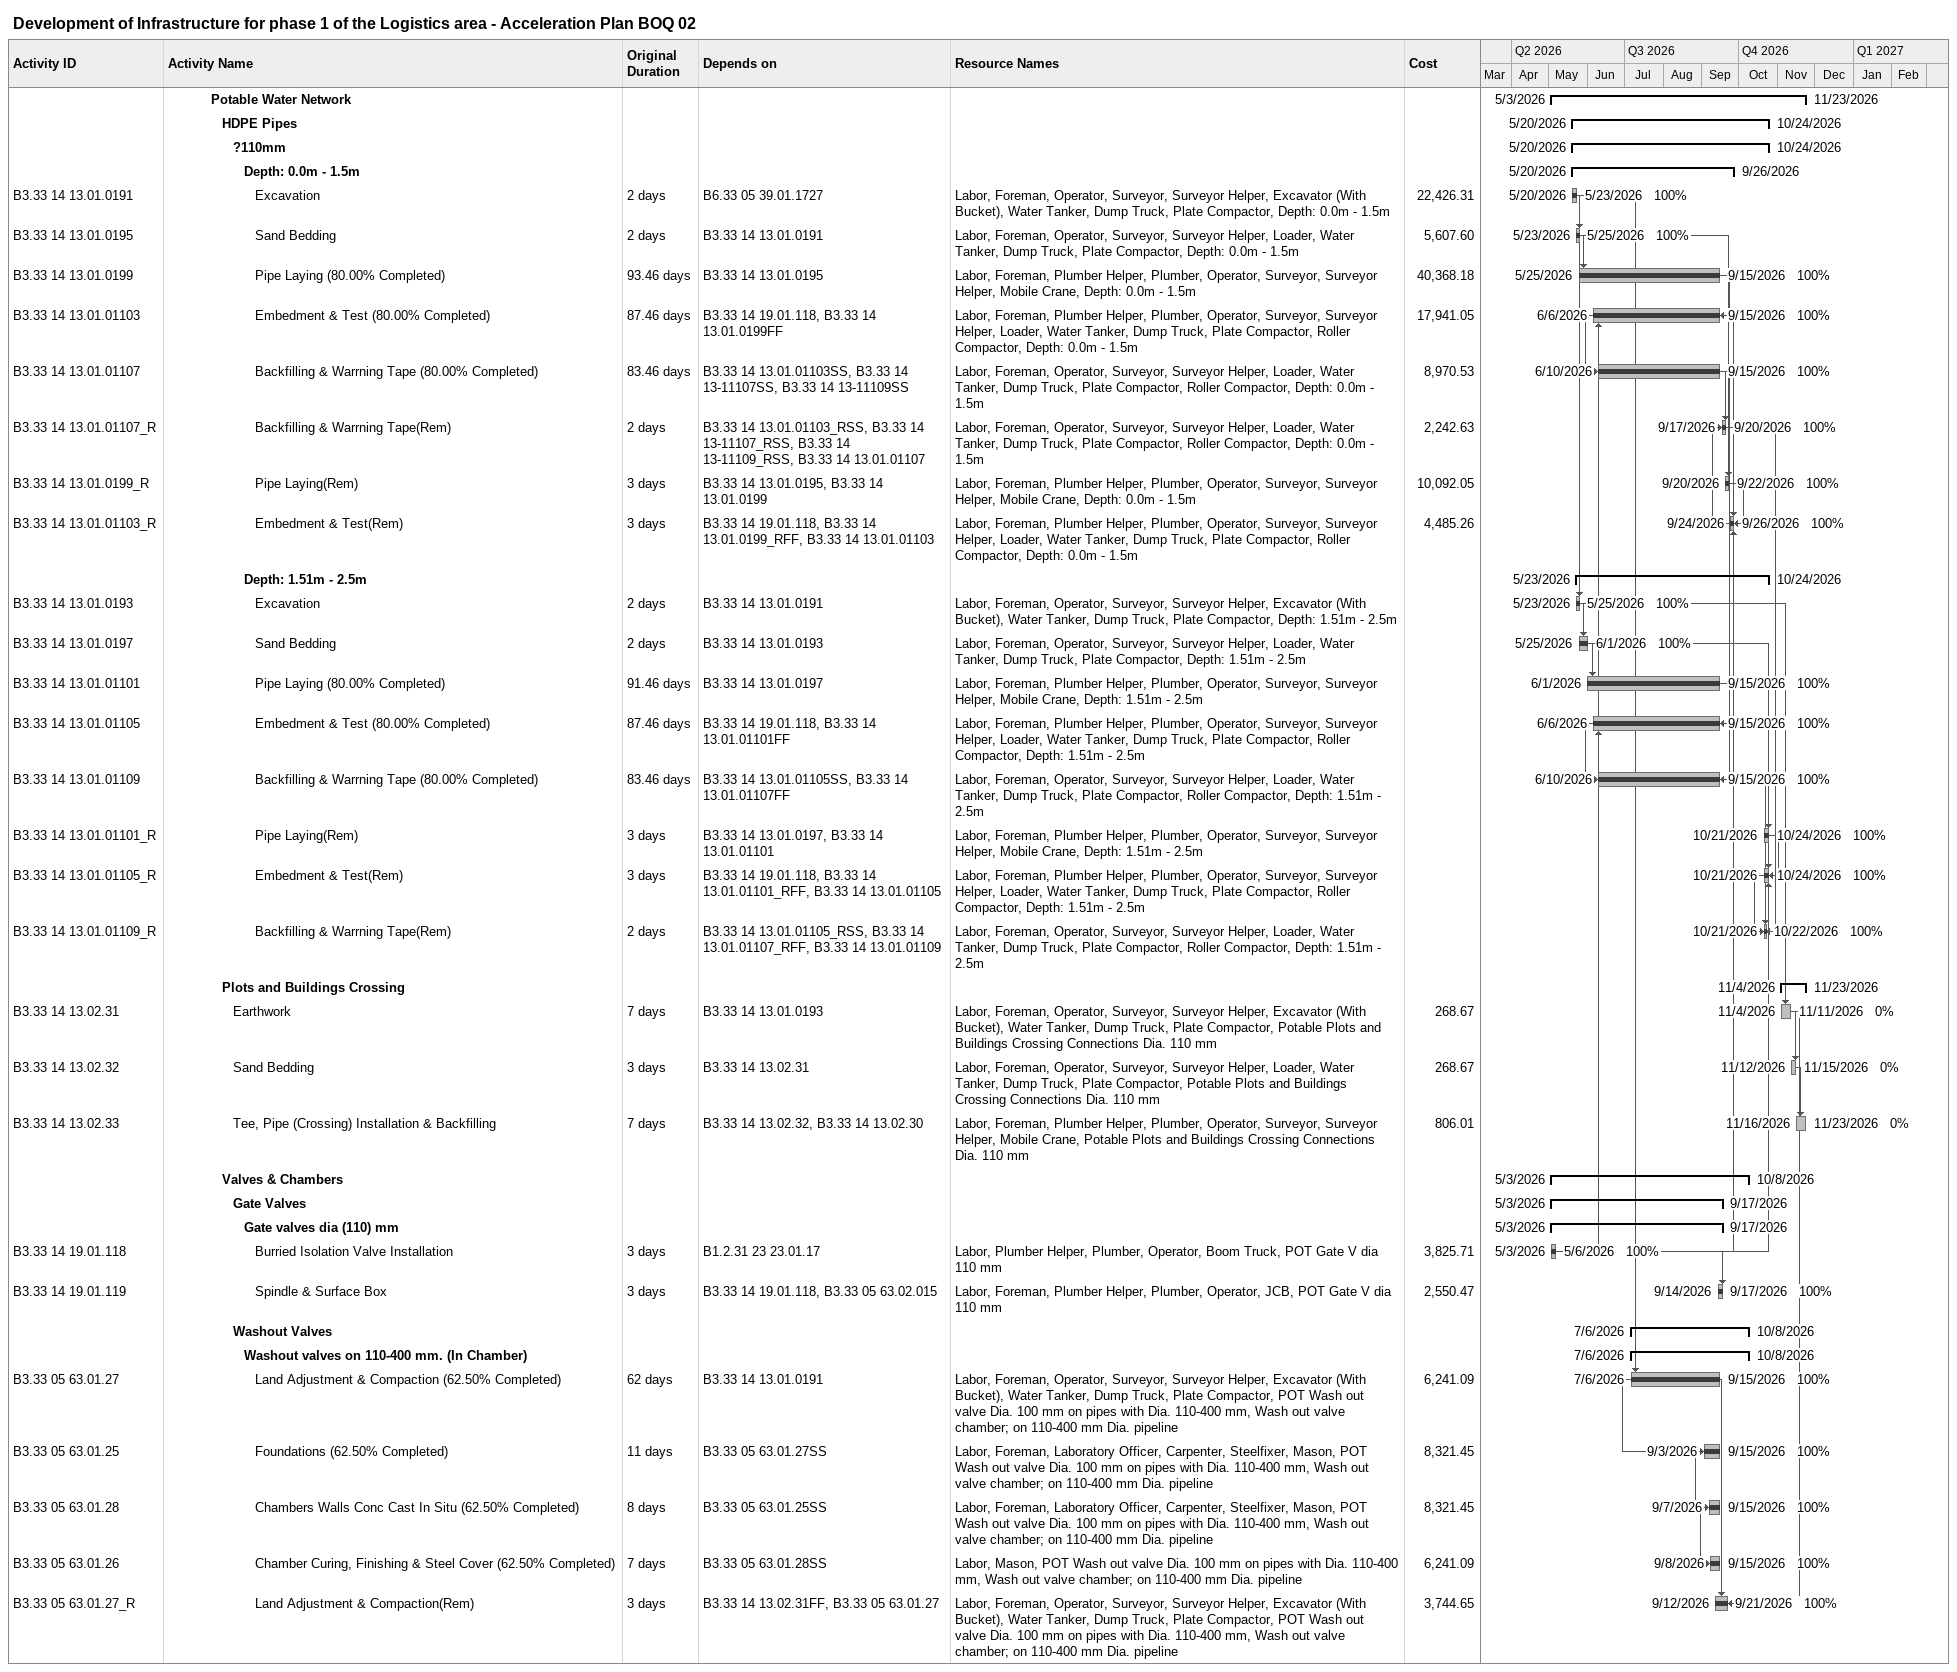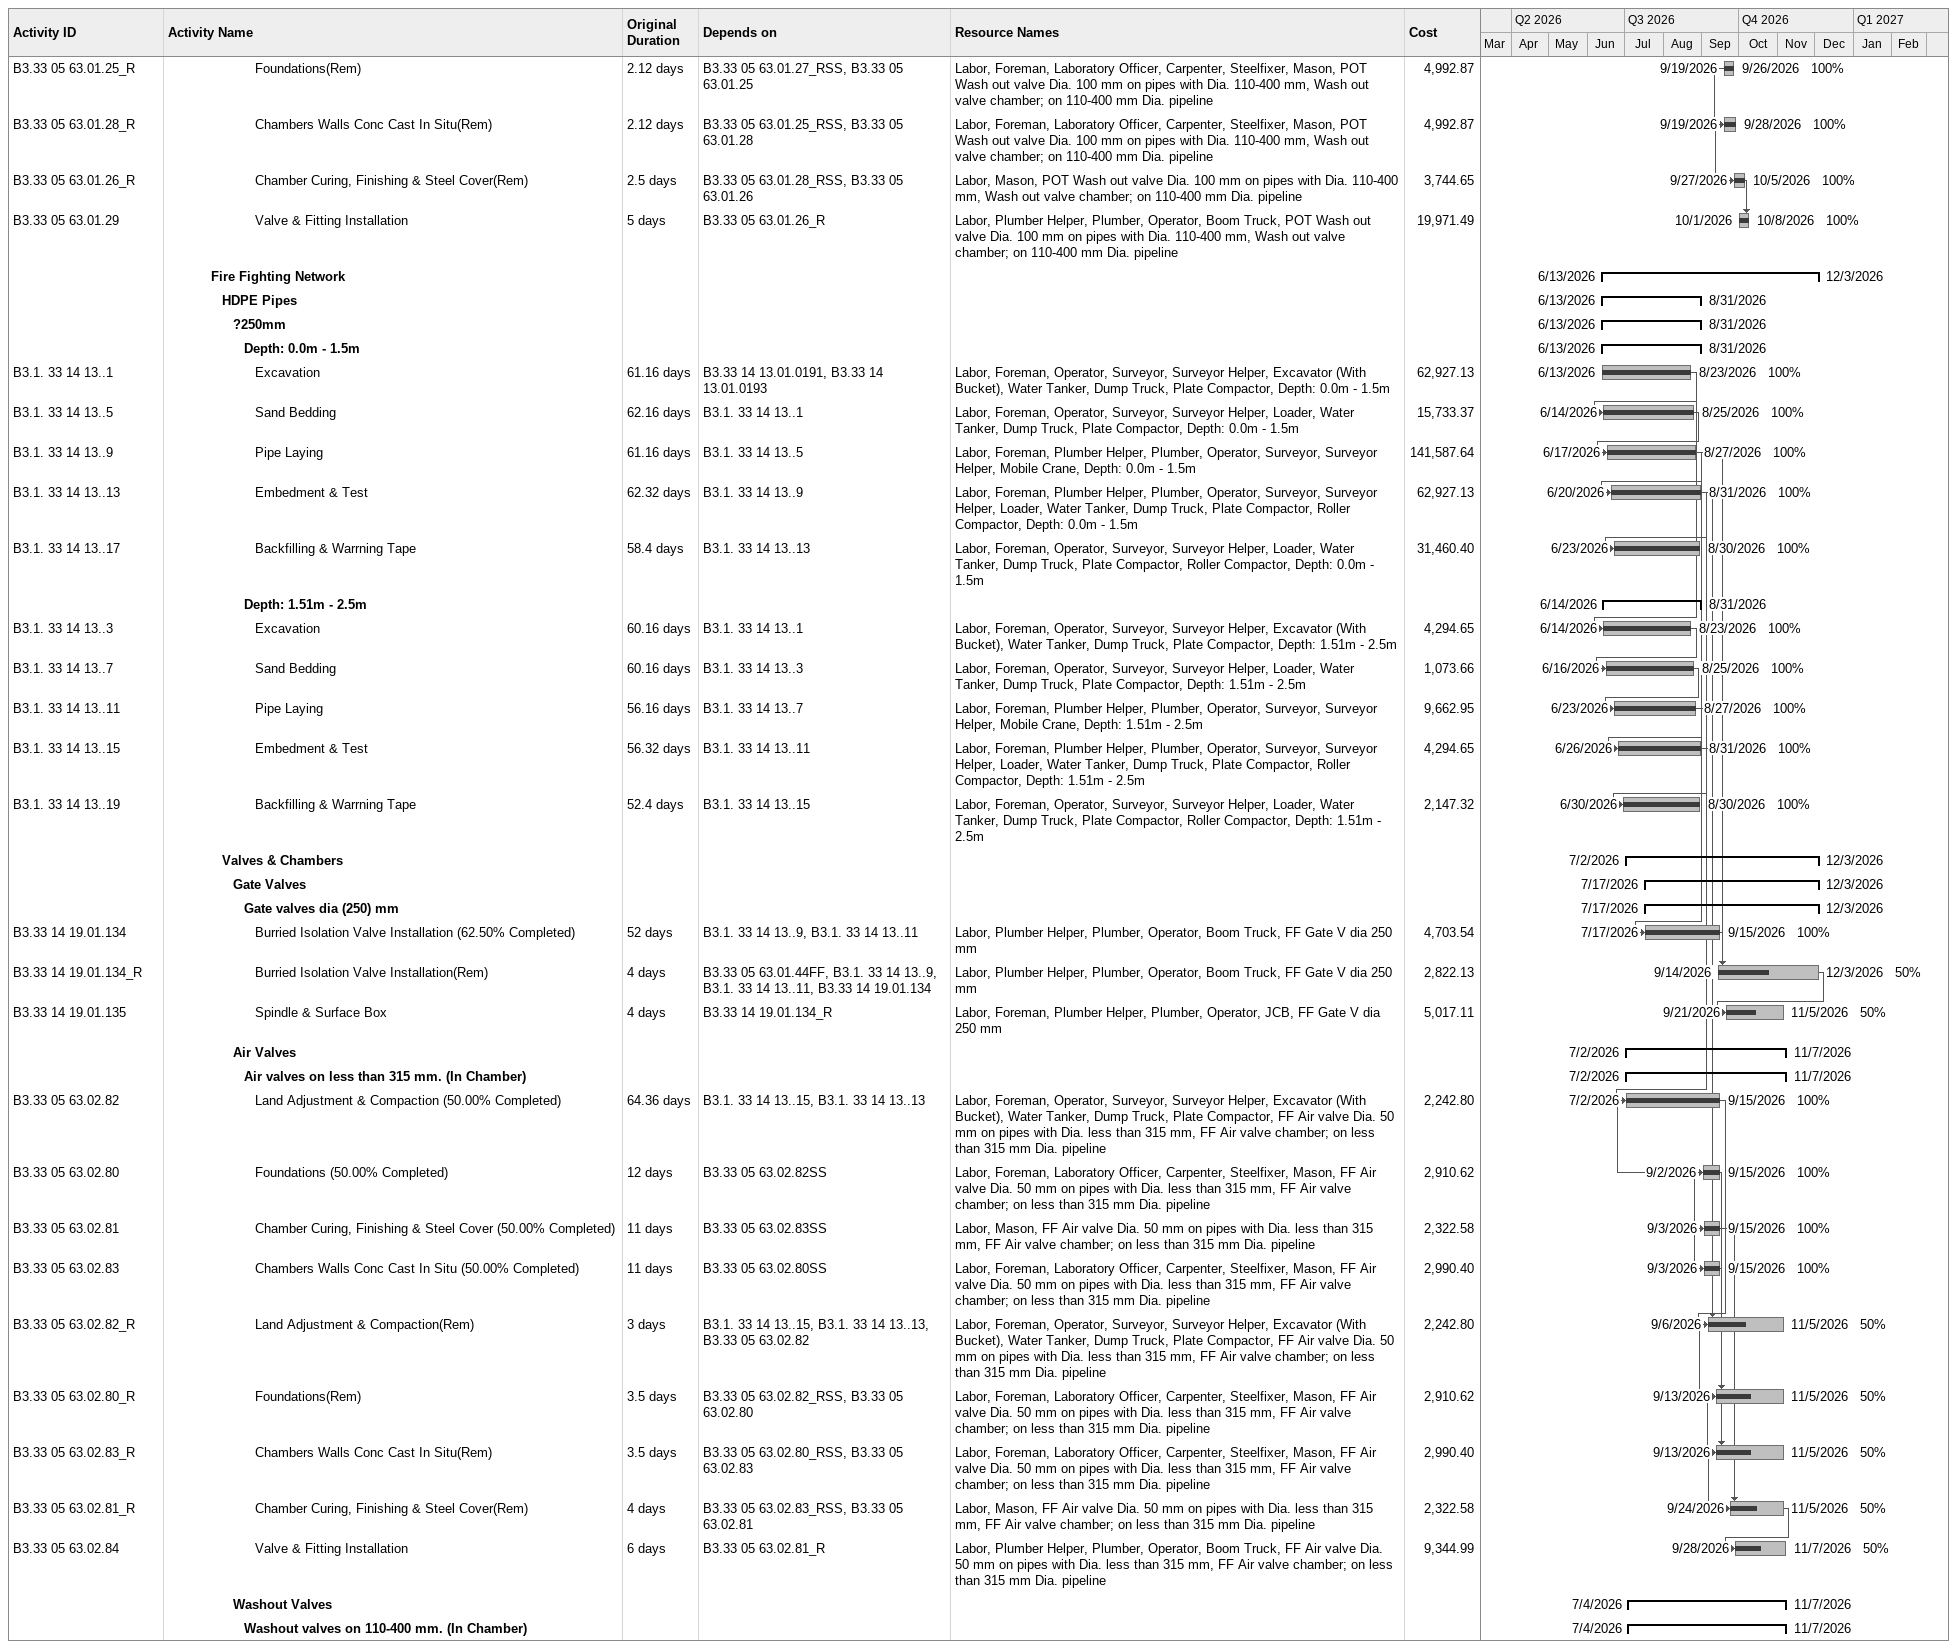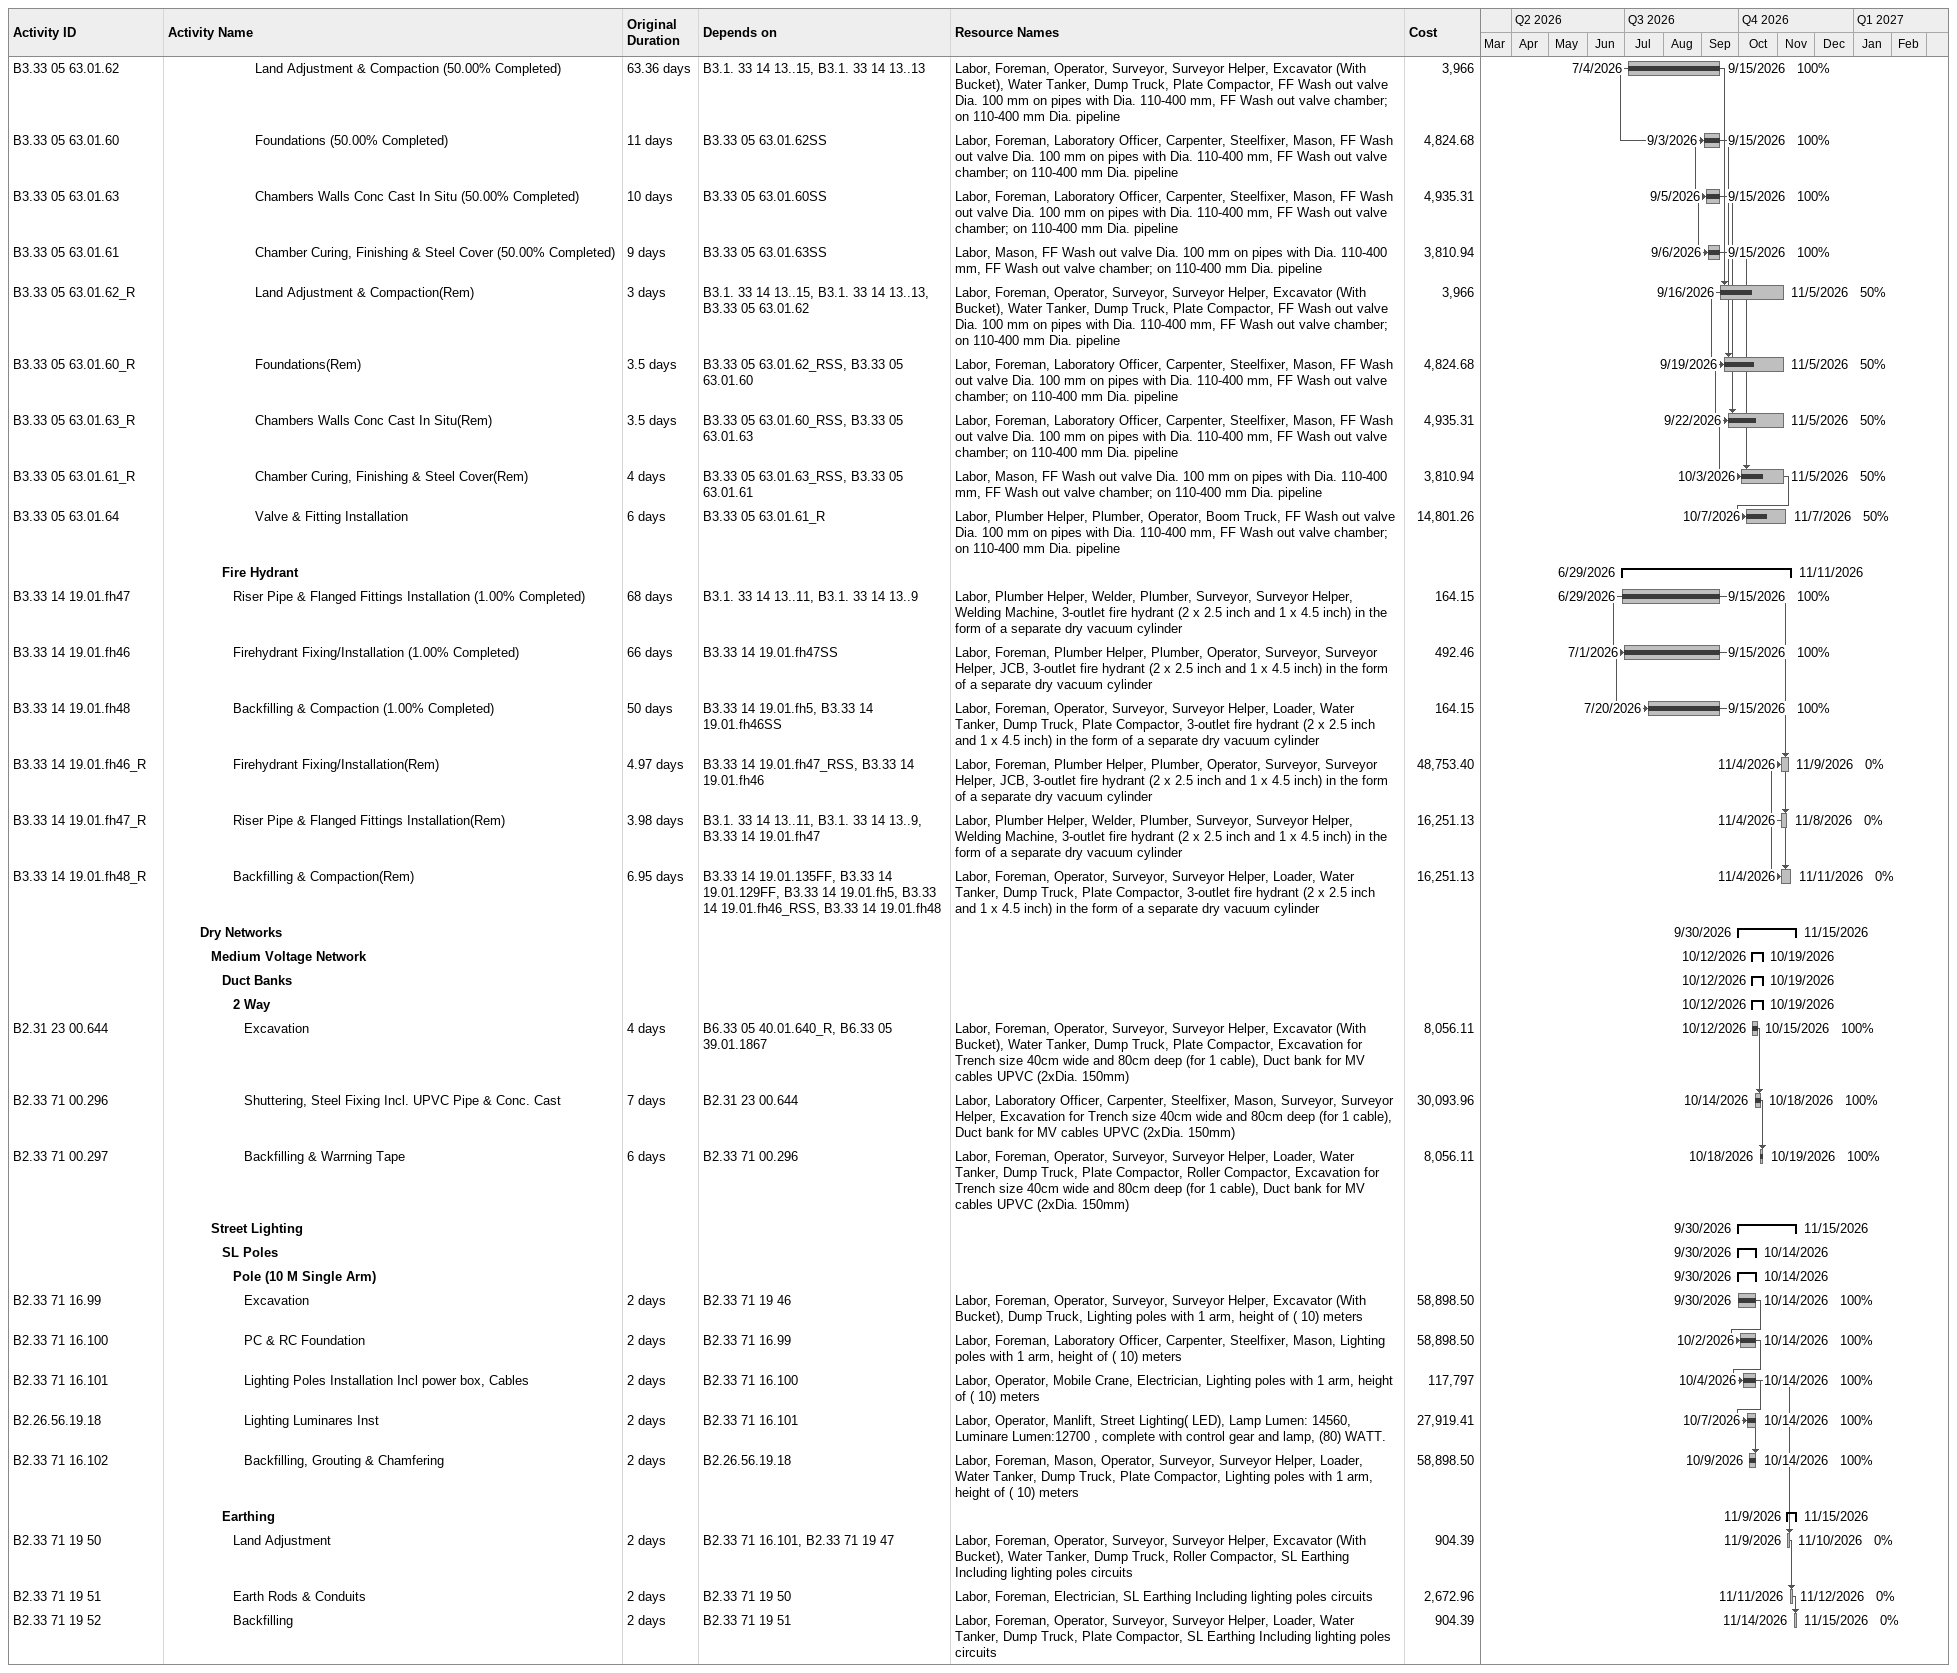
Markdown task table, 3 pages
Development of Infrastructure for phase 1 of the Logistics area - Acceleration Plan BOQ 02

| ID | Level | Task | Original duration | Start | Finish | Predecessors | Resources | % complete | Cost |
|---|---|---|---|---|---|---|---|---|---|
|  | 5 | **Potable Water Network** |  | 2026-05-03 | 2026-11-23 |  |  |  |  |
|  | 6 | **HDPE Pipes** |  | 2026-05-20 | 2026-10-24 |  |  |  |  |
|  | 7 | **?110mm** |  | 2026-05-20 | 2026-10-24 |  |  |  |  |
|  | 8 | **Depth: 0.0m - 1.5m** |  | 2026-05-20 | 2026-09-26 |  |  |  |  |
| B3.33 14 13.01.0191 | 9 | Excavation | 2d | 2026-05-20 | 2026-05-23 | B6.33 05 39.01.1727 | Labor, Foreman, Operator, Surveyor, Surveyor Helper, Excavator (With Bucket), Water Tanker, Dump Truck, Plate Compactor, Depth: 0.0m - 1.5m | 100 | 22426.31 |
| B3.33 14 13.01.0195 | 9 | Sand Bedding | 2d | 2026-05-23 | 2026-05-25 | B3.33 14 13.01.0191 | Labor, Foreman, Operator, Surveyor, Surveyor Helper, Loader, Water Tanker, Dump Truck, Plate Compactor, Depth: 0.0m - 1.5m | 100 | 5607.60 |
| B3.33 14 13.01.0199 | 9 | Pipe Laying (80.00% Completed) | 93.46d | 2026-05-25 | 2026-09-15 | B3.33 14 13.01.0195 | Labor, Foreman, Plumber Helper, Plumber, Operator, Surveyor, Surveyor Helper, Mobile Crane, Depth: 0.0m - 1.5m | 100 | 40368.18 |
| B3.33 14 13.01.01103 | 9 | Embedment & Test (80.00% Completed) | 87.46d | 2026-06-06 | 2026-09-15 | B3.33 14 19.01.118, B3.33 14 13.01.0199FF | Labor, Foreman, Plumber Helper, Plumber, Operator, Surveyor, Surveyor Helper, Loader, Water Tanker, Dump Truck, Plate Compactor, Roller Compactor, Depth: 0.0m - 1.5m | 100 | 17941.05 |
| B3.33 14 13.01.01107 | 9 | Backfilling & Warrning Tape (80.00% Completed) | 83.46d | 2026-06-10 | 2026-09-15 | B3.33 14 13.01.01103SS, B3.33 14 13-11107SS, B3.33 14 13-11109SS | Labor, Foreman, Operator, Surveyor, Surveyor Helper, Loader, Water Tanker, Dump Truck, Plate Compactor, Roller Compactor, Depth: 0.0m - 1.5m | 100 | 8970.53 |
| B3.33 14 13.01.01107_R | 9 | Backfilling & Warrning Tape(Rem) | 2d | 2026-09-17 | 2026-09-20 | B3.33 14 13.01.01103_RSS, B3.33 14 13-11107_RSS, B3.33 14 13-11109_RSS, B3.33 14 13.01.01107 | Labor, Foreman, Operator, Surveyor, Surveyor Helper, Loader, Water Tanker, Dump Truck, Plate Compactor, Roller Compactor, Depth: 0.0m - 1.5m | 100 | 2242.63 |
| B3.33 14 13.01.0199_R | 9 | Pipe Laying(Rem) | 3d | 2026-09-20 | 2026-09-22 | B3.33 14 13.01.0195, B3.33 14 13.01.0199 | Labor, Foreman, Plumber Helper, Plumber, Operator, Surveyor, Surveyor Helper, Mobile Crane, Depth: 0.0m - 1.5m | 100 | 10092.05 |
| B3.33 14 13.01.01103_R | 9 | Embedment & Test(Rem) | 3d | 2026-09-24 | 2026-09-26 | B3.33 14 19.01.118, B3.33 14 13.01.0199_RFF, B3.33 14 13.01.01103 | Labor, Foreman, Plumber Helper, Plumber, Operator, Surveyor, Surveyor Helper, Loader, Water Tanker, Dump Truck, Plate Compactor, Roller Compactor, Depth: 0.0m - 1.5m | 100 | 4485.26 |
|  | 8 | **Depth: 1.51m - 2.5m** |  | 2026-05-23 | 2026-10-24 |  |  |  |  |
| B3.33 14 13.01.0193 | 9 | Excavation | 2d | 2026-05-23 | 2026-05-25 | B3.33 14 13.01.0191 | Labor, Foreman, Operator, Surveyor, Surveyor Helper, Excavator (With Bucket), Water Tanker, Dump Truck, Plate Compactor, Depth: 1.51m - 2.5m | 100 |  |
| B3.33 14 13.01.0197 | 9 | Sand Bedding | 2d | 2026-05-25 | 2026-06-01 | B3.33 14 13.01.0193 | Labor, Foreman, Operator, Surveyor, Surveyor Helper, Loader, Water Tanker, Dump Truck, Plate Compactor, Depth: 1.51m - 2.5m | 100 |  |
| B3.33 14 13.01.01101 | 9 | Pipe Laying (80.00% Completed) | 91.46d | 2026-06-01 | 2026-09-15 | B3.33 14 13.01.0197 | Labor, Foreman, Plumber Helper, Plumber, Operator, Surveyor, Surveyor Helper, Mobile Crane, Depth: 1.51m - 2.5m | 100 |  |
| B3.33 14 13.01.01105 | 9 | Embedment & Test (80.00% Completed) | 87.46d | 2026-06-06 | 2026-09-15 | B3.33 14 19.01.118, B3.33 14 13.01.01101FF | Labor, Foreman, Plumber Helper, Plumber, Operator, Surveyor, Surveyor Helper, Loader, Water Tanker, Dump Truck, Plate Compactor, Roller Compactor, Depth: 1.51m - 2.5m | 100 |  |
| B3.33 14 13.01.01109 | 9 | Backfilling & Warrning Tape (80.00% Completed) | 83.46d | 2026-06-10 | 2026-09-15 | B3.33 14 13.01.01105SS, B3.33 14 13.01.01107FF | Labor, Foreman, Operator, Surveyor, Surveyor Helper, Loader, Water Tanker, Dump Truck, Plate Compactor, Roller Compactor, Depth: 1.51m - 2.5m | 100 |  |
| B3.33 14 13.01.01101_R | 9 | Pipe Laying(Rem) | 3d | 2026-10-21 | 2026-10-24 | B3.33 14 13.01.0197, B3.33 14 13.01.01101 | Labor, Foreman, Plumber Helper, Plumber, Operator, Surveyor, Surveyor Helper, Mobile Crane, Depth: 1.51m - 2.5m | 100 |  |
| B3.33 14 13.01.01105_R | 9 | Embedment & Test(Rem) | 3d | 2026-10-21 | 2026-10-24 | B3.33 14 19.01.118, B3.33 14 13.01.01101_RFF, B3.33 14 13.01.01105 | Labor, Foreman, Plumber Helper, Plumber, Operator, Surveyor, Surveyor Helper, Loader, Water Tanker, Dump Truck, Plate Compactor, Roller Compactor, Depth: 1.51m - 2.5m | 100 |  |
| B3.33 14 13.01.01109_R | 9 | Backfilling & Warrning Tape(Rem) | 2d | 2026-10-21 | 2026-10-22 | B3.33 14 13.01.01105_RSS, B3.33 14 13.01.01107_RFF, B3.33 14 13.01.01109 | Labor, Foreman, Operator, Surveyor, Surveyor Helper, Loader, Water Tanker, Dump Truck, Plate Compactor, Roller Compactor, Depth: 1.51m - 2.5m | 100 |  |
|  | 6 | **Plots and Buildings Crossing** |  | 2026-11-04 | 2026-11-23 |  |  |  |  |
| B3.33 14 13.02.31 | 7 | Earthwork | 7d | 2026-11-04 | 2026-11-11 | B3.33 14 13.01.0193 | Labor, Foreman, Operator, Surveyor, Surveyor Helper, Excavator (With Bucket), Water Tanker, Dump Truck, Plate Compactor, Potable Plots and Buildings Crossing Connections Dia. 110 mm | 0 | 268.67 |
| B3.33 14 13.02.32 | 7 | Sand Bedding | 3d | 2026-11-12 | 2026-11-15 | B3.33 14 13.02.31 | Labor, Foreman, Operator, Surveyor, Surveyor Helper, Loader, Water Tanker, Dump Truck, Plate Compactor, Potable Plots and Buildings Crossing Connections Dia. 110 mm | 0 | 268.67 |
| B3.33 14 13.02.33 | 7 | Tee, Pipe (Crossing) Installation & Backfilling | 7d | 2026-11-16 | 2026-11-23 | B3.33 14 13.02.32, B3.33 14 13.02.30 | Labor, Foreman, Plumber Helper, Plumber, Operator, Surveyor, Surveyor Helper, Mobile Crane, Potable Plots and Buildings Crossing Connections Dia. 110 mm | 0 | 806.01 |
|  | 6 | **Valves & Chambers** |  | 2026-05-03 | 2026-10-08 |  |  |  |  |
|  | 7 | **Gate Valves** |  | 2026-05-03 | 2026-09-17 |  |  |  |  |
|  | 8 | **Gate valves dia (110) mm** |  | 2026-05-03 | 2026-09-17 |  |  |  |  |
| B3.33 14 19.01.118 | 9 | Burried Isolation Valve Installation | 3d | 2026-05-03 | 2026-05-06 | B1.2.31 23 23.01.17 | Labor, Plumber Helper, Plumber, Operator, Boom Truck, POT Gate V dia 110 mm | 100 | 3825.71 |
| B3.33 14 19.01.119 | 9 | Spindle & Surface Box | 3d | 2026-09-14 | 2026-09-17 | B3.33 14 19.01.118, B3.33 05 63.02.015 | Labor, Foreman, Plumber Helper, Plumber, Operator, JCB, POT Gate V dia 110 mm | 100 | 2550.47 |
|  | 7 | **Washout Valves** |  | 2026-07-06 | 2026-10-08 |  |  |  |  |
|  | 8 | **Washout valves on 110-400 mm. (In Chamber)** |  | 2026-07-06 | 2026-10-08 |  |  |  |  |
| B3.33 05 63.01.27 | 9 | Land Adjustment & Compaction (62.50% Completed) | 62d | 2026-07-06 | 2026-09-15 | B3.33 14 13.01.0191 | Labor, Foreman, Operator, Surveyor, Surveyor Helper, Excavator (With Bucket), Water Tanker, Dump Truck, Plate Compactor, POT Wash out valve Dia. 100 mm on pipes with Dia. 110-400 mm, Wash out valve chamber; on 110-400 mm Dia. pipeline | 100 | 6241.09 |
| B3.33 05 63.01.25 | 9 | Foundations (62.50% Completed) | 11d | 2026-09-03 | 2026-09-15 | B3.33 05 63.01.27SS | Labor, Foreman, Laboratory Officer, Carpenter, Steelfixer, Mason, POT Wash out valve Dia. 100 mm on pipes with Dia. 110-400 mm, Wash out valve chamber; on 110-400 mm Dia. pipeline | 100 | 8321.45 |
| B3.33 05 63.01.28 | 9 | Chambers Walls Conc Cast In Situ (62.50% Completed) | 8d | 2026-09-07 | 2026-09-15 | B3.33 05 63.01.25SS | Labor, Foreman, Laboratory Officer, Carpenter, Steelfixer, Mason, POT Wash out valve Dia. 100 mm on pipes with Dia. 110-400 mm, Wash out valve chamber; on 110-400 mm Dia. pipeline | 100 | 8321.45 |
| B3.33 05 63.01.26 | 9 | Chamber Curing, Finishing & Steel Cover (62.50% Completed) | 7d | 2026-09-08 | 2026-09-15 | B3.33 05 63.01.28SS | Labor, Mason, POT Wash out valve Dia. 100 mm on pipes with Dia. 110-400 mm, Wash out valve chamber; on 110-400 mm Dia. pipeline | 100 | 6241.09 |
| B3.33 05 63.01.27_R | 9 | Land Adjustment & Compaction(Rem) | 3d | 2026-09-12 | 2026-09-21 | B3.33 14 13.02.31FF, B3.33 05 63.01.27 | Labor, Foreman, Operator, Surveyor, Surveyor Helper, Excavator (With Bucket), Water Tanker, Dump Truck, Plate Compactor, POT Wash out valve Dia. 100 mm on pipes with Dia. 110-400 mm, Wash out valve chamber; on 110-400 mm Dia. pipeline | 100 | 3744.65 |
| B3.33 05 63.01.25_R | 9 | Foundations(Rem) | 2.12d | 2026-09-19 | 2026-09-26 | B3.33 05 63.01.27_RSS, B3.33 05 63.01.25 | Labor, Foreman, Laboratory Officer, Carpenter, Steelfixer, Mason, POT Wash out valve Dia. 100 mm on pipes with Dia. 110-400 mm, Wash out valve chamber; on 110-400 mm Dia. pipeline | 100 | 4992.87 |
| B3.33 05 63.01.28_R | 9 | Chambers Walls Conc Cast In Situ(Rem) | 2.12d | 2026-09-19 | 2026-09-28 | B3.33 05 63.01.25_RSS, B3.33 05 63.01.28 | Labor, Foreman, Laboratory Officer, Carpenter, Steelfixer, Mason, POT Wash out valve Dia. 100 mm on pipes with Dia. 110-400 mm, Wash out valve chamber; on 110-400 mm Dia. pipeline | 100 | 4992.87 |
| B3.33 05 63.01.26_R | 9 | Chamber Curing, Finishing & Steel Cover(Rem) | 2.5d | 2026-09-27 | 2026-10-05 | B3.33 05 63.01.28_RSS, B3.33 05 63.01.26 | Labor, Mason, POT Wash out valve Dia. 100 mm on pipes with Dia. 110-400 mm, Wash out valve chamber; on 110-400 mm Dia. pipeline | 100 | 3744.65 |
| B3.33 05 63.01.29 | 9 | Valve & Fitting Installation | 5d | 2026-10-01 | 2026-10-08 | B3.33 05 63.01.26_R | Labor, Plumber Helper, Plumber, Operator, Boom Truck, POT Wash out valve Dia. 100 mm on pipes with Dia. 110-400 mm, Wash out valve chamber; on 110-400 mm Dia. pipeline | 100 | 19971.49 |
|  | 5 | **Fire Fighting Network** |  | 2026-06-13 | 2026-12-03 |  |  |  |  |
|  | 6 | **HDPE Pipes** |  | 2026-06-13 | 2026-08-31 |  |  |  |  |
|  | 7 | **?250mm** |  | 2026-06-13 | 2026-08-31 |  |  |  |  |
|  | 8 | **Depth: 0.0m - 1.5m** |  | 2026-06-13 | 2026-08-31 |  |  |  |  |
| B3.1. 33 14 13..1 | 9 | Excavation | 61.16d | 2026-06-13 | 2026-08-23 | B3.33 14 13.01.0191, B3.33 14 13.01.0193 | Labor, Foreman, Operator, Surveyor, Surveyor Helper, Excavator (With Bucket), Water Tanker, Dump Truck, Plate Compactor, Depth: 0.0m - 1.5m | 100 | 62927.13 |
| B3.1. 33 14 13..5 | 9 | Sand Bedding | 62.16d | 2026-06-14 | 2026-08-25 | B3.1. 33 14 13..1 | Labor, Foreman, Operator, Surveyor, Surveyor Helper, Loader, Water Tanker, Dump Truck, Plate Compactor, Depth: 0.0m - 1.5m | 100 | 15733.37 |
| B3.1. 33 14 13..9 | 9 | Pipe Laying | 61.16d | 2026-06-17 | 2026-08-27 | B3.1. 33 14 13..5 | Labor, Foreman, Plumber Helper, Plumber, Operator, Surveyor, Surveyor Helper, Mobile Crane, Depth: 0.0m - 1.5m | 100 | 141587.64 |
| B3.1. 33 14 13..13 | 9 | Embedment & Test | 62.32d | 2026-06-20 | 2026-08-31 | B3.1. 33 14 13..9 | Labor, Foreman, Plumber Helper, Plumber, Operator, Surveyor, Surveyor Helper, Loader, Water Tanker, Dump Truck, Plate Compactor, Roller Compactor, Depth: 0.0m - 1.5m | 100 | 62927.13 |
| B3.1. 33 14 13..17 | 9 | Backfilling & Warrning Tape | 58.4d | 2026-06-23 | 2026-08-30 | B3.1. 33 14 13..13 | Labor, Foreman, Operator, Surveyor, Surveyor Helper, Loader, Water Tanker, Dump Truck, Plate Compactor, Roller Compactor, Depth: 0.0m - 1.5m | 100 | 31460.40 |
|  | 8 | **Depth: 1.51m - 2.5m** |  | 2026-06-14 | 2026-08-31 |  |  |  |  |
| B3.1. 33 14 13..3 | 9 | Excavation | 60.16d | 2026-06-14 | 2026-08-23 | B3.1. 33 14 13..1 | Labor, Foreman, Operator, Surveyor, Surveyor Helper, Excavator (With Bucket), Water Tanker, Dump Truck, Plate Compactor, Depth: 1.51m - 2.5m | 100 | 4294.65 |
| B3.1. 33 14 13..7 | 9 | Sand Bedding | 60.16d | 2026-06-16 | 2026-08-25 | B3.1. 33 14 13..3 | Labor, Foreman, Operator, Surveyor, Surveyor Helper, Loader, Water Tanker, Dump Truck, Plate Compactor, Depth: 1.51m - 2.5m | 100 | 1073.66 |
| B3.1. 33 14 13..11 | 9 | Pipe Laying | 56.16d | 2026-06-23 | 2026-08-27 | B3.1. 33 14 13..7 | Labor, Foreman, Plumber Helper, Plumber, Operator, Surveyor, Surveyor Helper, Mobile Crane, Depth: 1.51m - 2.5m | 100 | 9662.95 |
| B3.1. 33 14 13..15 | 9 | Embedment & Test | 56.32d | 2026-06-26 | 2026-08-31 | B3.1. 33 14 13..11 | Labor, Foreman, Plumber Helper, Plumber, Operator, Surveyor, Surveyor Helper, Loader, Water Tanker, Dump Truck, Plate Compactor, Roller Compactor, Depth: 1.51m - 2.5m | 100 | 4294.65 |
| B3.1. 33 14 13..19 | 9 | Backfilling & Warrning Tape | 52.4d | 2026-06-30 | 2026-08-30 | B3.1. 33 14 13..15 | Labor, Foreman, Operator, Surveyor, Surveyor Helper, Loader, Water Tanker, Dump Truck, Plate Compactor, Roller Compactor, Depth: 1.51m - 2.5m | 100 | 2147.32 |
|  | 6 | **Valves & Chambers** |  | 2026-07-02 | 2026-12-03 |  |  |  |  |
|  | 7 | **Gate Valves** |  | 2026-07-17 | 2026-12-03 |  |  |  |  |
|  | 8 | **Gate valves dia (250) mm** |  | 2026-07-17 | 2026-12-03 |  |  |  |  |
| B3.33 14 19.01.134 | 9 | Burried Isolation Valve Installation (62.50% Completed) | 52d | 2026-07-17 | 2026-09-15 | B3.1. 33 14 13..9, B3.1. 33 14 13..11 | Labor, Plumber Helper, Plumber, Operator, Boom Truck, FF Gate V dia 250 mm | 100 | 4703.54 |
| B3.33 14 19.01.134_R | 9 | Burried Isolation Valve Installation(Rem) | 4d | 2026-09-14 | 2026-12-03 | B3.33 05 63.01.44FF, B3.1. 33 14 13..9, B3.1. 33 14 13..11, B3.33 14 19.01.134 | Labor, Plumber Helper, Plumber, Operator, Boom Truck, FF Gate V dia 250 mm | 50 | 2822.13 |
| B3.33 14 19.01.135 | 9 | Spindle & Surface Box | 4d | 2026-09-21 | 2026-11-05 | B3.33 14 19.01.134_R | Labor, Foreman, Plumber Helper, Plumber, Operator, JCB, FF Gate V dia 250 mm | 50 | 5017.11 |
|  | 7 | **Air Valves** |  | 2026-07-02 | 2026-11-07 |  |  |  |  |
|  | 8 | **Air valves on less than 315 mm. (In Chamber)** |  | 2026-07-02 | 2026-11-07 |  |  |  |  |
| B3.33 05 63.02.82 | 9 | Land Adjustment & Compaction (50.00% Completed) | 64.36d | 2026-07-02 | 2026-09-15 | B3.1. 33 14 13..15, B3.1. 33 14 13..13 | Labor, Foreman, Operator, Surveyor, Surveyor Helper, Excavator (With Bucket), Water Tanker, Dump Truck, Plate Compactor, FF Air valve Dia. 50 mm on pipes with Dia. less than 315 mm, FF Air valve chamber; on less than 315 mm Dia. pipeline | 100 | 2242.80 |
| B3.33 05 63.02.80 | 9 | Foundations (50.00% Completed) | 12d | 2026-09-02 | 2026-09-15 | B3.33 05 63.02.82SS | Labor, Foreman, Laboratory Officer, Carpenter, Steelfixer, Mason, FF Air valve Dia. 50 mm on pipes with Dia. less than 315 mm, FF Air valve chamber; on less than 315 mm Dia. pipeline | 100 | 2910.62 |
| B3.33 05 63.02.81 | 9 | Chamber Curing, Finishing & Steel Cover (50.00% Completed) | 11d | 2026-09-03 | 2026-09-15 | B3.33 05 63.02.83SS | Labor, Mason, FF Air valve Dia. 50 mm on pipes with Dia. less than 315 mm, FF Air valve chamber; on less than 315 mm Dia. pipeline | 100 | 2322.58 |
| B3.33 05 63.02.83 | 9 | Chambers Walls Conc Cast In Situ (50.00% Completed) | 11d | 2026-09-03 | 2026-09-15 | B3.33 05 63.02.80SS | Labor, Foreman, Laboratory Officer, Carpenter, Steelfixer, Mason, FF Air valve Dia. 50 mm on pipes with Dia. less than 315 mm, FF Air valve chamber; on less than 315 mm Dia. pipeline | 100 | 2990.40 |
| B3.33 05 63.02.82_R | 9 | Land Adjustment & Compaction(Rem) | 3d | 2026-09-06 | 2026-11-05 | B3.1. 33 14 13..15, B3.1. 33 14 13..13, B3.33 05 63.02.82 | Labor, Foreman, Operator, Surveyor, Surveyor Helper, Excavator (With Bucket), Water Tanker, Dump Truck, Plate Compactor, FF Air valve Dia. 50 mm on pipes with Dia. less than 315 mm, FF Air valve chamber; on less than 315 mm Dia. pipeline | 50 | 2242.80 |
| B3.33 05 63.02.80_R | 9 | Foundations(Rem) | 3.5d | 2026-09-13 | 2026-11-05 | B3.33 05 63.02.82_RSS, B3.33 05 63.02.80 | Labor, Foreman, Laboratory Officer, Carpenter, Steelfixer, Mason, FF Air valve Dia. 50 mm on pipes with Dia. less than 315 mm, FF Air valve chamber; on less than 315 mm Dia. pipeline | 50 | 2910.62 |
| B3.33 05 63.02.83_R | 9 | Chambers Walls Conc Cast In Situ(Rem) | 3.5d | 2026-09-13 | 2026-11-05 | B3.33 05 63.02.80_RSS, B3.33 05 63.02.83 | Labor, Foreman, Laboratory Officer, Carpenter, Steelfixer, Mason, FF Air valve Dia. 50 mm on pipes with Dia. less than 315 mm, FF Air valve chamber; on less than 315 mm Dia. pipeline | 50 | 2990.40 |
| B3.33 05 63.02.81_R | 9 | Chamber Curing, Finishing & Steel Cover(Rem) | 4d | 2026-09-24 | 2026-11-05 | B3.33 05 63.02.83_RSS, B3.33 05 63.02.81 | Labor, Mason, FF Air valve Dia. 50 mm on pipes with Dia. less than 315 mm, FF Air valve chamber; on less than 315 mm Dia. pipeline | 50 | 2322.58 |
| B3.33 05 63.02.84 | 9 | Valve & Fitting Installation | 6d | 2026-09-28 | 2026-11-07 | B3.33 05 63.02.81_R | Labor, Plumber Helper, Plumber, Operator, Boom Truck, FF Air valve Dia. 50 mm on pipes with Dia. less than 315 mm, FF Air valve chamber; on less than 315 mm Dia. pipeline | 50 | 9344.99 |
|  | 7 | **Washout Valves** |  | 2026-07-04 | 2026-11-07 |  |  |  |  |
|  | 8 | **Washout valves on 110-400 mm. (In Chamber)** |  | 2026-07-04 | 2026-11-07 |  |  |  |  |
| B3.33 05 63.01.62 | 9 | Land Adjustment & Compaction (50.00% Completed) | 63.36d | 2026-07-04 | 2026-09-15 | B3.1. 33 14 13..15, B3.1. 33 14 13..13 | Labor, Foreman, Operator, Surveyor, Surveyor Helper, Excavator (With Bucket), Water Tanker, Dump Truck, Plate Compactor, FF Wash out valve Dia. 100 mm on pipes with Dia. 110-400 mm, FF Wash out valve chamber; on 110-400 mm Dia. pipeline | 100 | 3966 |
| B3.33 05 63.01.60 | 9 | Foundations (50.00% Completed) | 11d | 2026-09-03 | 2026-09-15 | B3.33 05 63.01.62SS | Labor, Foreman, Laboratory Officer, Carpenter, Steelfixer, Mason, FF Wash out valve Dia. 100 mm on pipes with Dia. 110-400 mm, FF Wash out valve chamber; on 110-400 mm Dia. pipeline | 100 | 4824.68 |
| B3.33 05 63.01.63 | 9 | Chambers Walls Conc Cast In Situ (50.00% Completed) | 10d | 2026-09-05 | 2026-09-15 | B3.33 05 63.01.60SS | Labor, Foreman, Laboratory Officer, Carpenter, Steelfixer, Mason, FF Wash out valve Dia. 100 mm on pipes with Dia. 110-400 mm, FF Wash out valve chamber; on 110-400 mm Dia. pipeline | 100 | 4935.31 |
| B3.33 05 63.01.61 | 9 | Chamber Curing, Finishing & Steel Cover (50.00% Completed) | 9d | 2026-09-06 | 2026-09-15 | B3.33 05 63.01.63SS | Labor, Mason, FF Wash out valve Dia. 100 mm on pipes with Dia. 110-400 mm, FF Wash out valve chamber; on 110-400 mm Dia. pipeline | 100 | 3810.94 |
| B3.33 05 63.01.62_R | 9 | Land Adjustment & Compaction(Rem) | 3d | 2026-09-16 | 2026-11-05 | B3.1. 33 14 13..15, B3.1. 33 14 13..13, B3.33 05 63.01.62 | Labor, Foreman, Operator, Surveyor, Surveyor Helper, Excavator (With Bucket), Water Tanker, Dump Truck, Plate Compactor, FF Wash out valve Dia. 100 mm on pipes with Dia. 110-400 mm, FF Wash out valve chamber; on 110-400 mm Dia. pipeline | 50 | 3966 |
| B3.33 05 63.01.60_R | 9 | Foundations(Rem) | 3.5d | 2026-09-19 | 2026-11-05 | B3.33 05 63.01.62_RSS, B3.33 05 63.01.60 | Labor, Foreman, Laboratory Officer, Carpenter, Steelfixer, Mason, FF Wash out valve Dia. 100 mm on pipes with Dia. 110-400 mm, FF Wash out valve chamber; on 110-400 mm Dia. pipeline | 50 | 4824.68 |
| B3.33 05 63.01.63_R | 9 | Chambers Walls Conc Cast In Situ(Rem) | 3.5d | 2026-09-22 | 2026-11-05 | B3.33 05 63.01.60_RSS, B3.33 05 63.01.63 | Labor, Foreman, Laboratory Officer, Carpenter, Steelfixer, Mason, FF Wash out valve Dia. 100 mm on pipes with Dia. 110-400 mm, FF Wash out valve chamber; on 110-400 mm Dia. pipeline | 50 | 4935.31 |
| B3.33 05 63.01.61_R | 9 | Chamber Curing, Finishing & Steel Cover(Rem) | 4d | 2026-10-03 | 2026-11-05 | B3.33 05 63.01.63_RSS, B3.33 05 63.01.61 | Labor, Mason, FF Wash out valve Dia. 100 mm on pipes with Dia. 110-400 mm, FF Wash out valve chamber; on 110-400 mm Dia. pipeline | 50 | 3810.94 |
| B3.33 05 63.01.64 | 9 | Valve & Fitting Installation | 6d | 2026-10-07 | 2026-11-07 | B3.33 05 63.01.61_R | Labor, Plumber Helper, Plumber, Operator, Boom Truck, FF Wash out valve Dia. 100 mm on pipes with Dia. 110-400 mm, FF Wash out valve chamber; on 110-400 mm Dia. pipeline | 50 | 14801.26 |
|  | 6 | **Fire Hydrant** |  | 2026-06-29 | 2026-11-11 |  |  |  |  |
| B3.33 14 19.01.fh47 | 7 | Riser Pipe & Flanged Fittings Installation (1.00% Completed) | 68d | 2026-06-29 | 2026-09-15 | B3.1. 33 14 13..11, B3.1. 33 14 13..9 | Labor, Plumber Helper, Welder, Plumber, Surveyor, Surveyor Helper, Welding Machine, 3-outlet fire hydrant (2 x 2.5 inch and 1 x 4.5 inch) in the form of a separate dry vacuum cylinder | 100 | 164.15 |
| B3.33 14 19.01.fh46 | 7 | Firehydrant Fixing/Installation (1.00% Completed) | 66d | 2026-07-01 | 2026-09-15 | B3.33 14 19.01.fh47SS | Labor, Foreman, Plumber Helper, Plumber, Operator, Surveyor, Surveyor Helper, JCB, 3-outlet fire hydrant (2 x 2.5 inch and 1 x 4.5 inch) in the form of a separate dry vacuum cylinder | 100 | 492.46 |
| B3.33 14 19.01.fh48 | 7 | Backfilling & Compaction (1.00% Completed) | 50d | 2026-07-20 | 2026-09-15 | B3.33 14 19.01.fh5, B3.33 14 19.01.fh46SS | Labor, Foreman, Operator, Surveyor, Surveyor Helper, Loader, Water Tanker, Dump Truck, Plate Compactor, 3-outlet fire hydrant (2 x 2.5 inch and 1 x 4.5 inch) in the form of a separate dry vacuum cylinder | 100 | 164.15 |
| B3.33 14 19.01.fh46_R | 7 | Firehydrant Fixing/Installation(Rem) | 4.97d | 2026-11-04 | 2026-11-09 | B3.33 14 19.01.fh47_RSS, B3.33 14 19.01.fh46 | Labor, Foreman, Plumber Helper, Plumber, Operator, Surveyor, Surveyor Helper, JCB, 3-outlet fire hydrant (2 x 2.5 inch and 1 x 4.5 inch) in the form of a separate dry vacuum cylinder | 0 | 48753.40 |
| B3.33 14 19.01.fh47_R | 7 | Riser Pipe & Flanged Fittings Installation(Rem) | 3.98d | 2026-11-04 | 2026-11-08 | B3.1. 33 14 13..11, B3.1. 33 14 13..9, B3.33 14 19.01.fh47 | Labor, Plumber Helper, Welder, Plumber, Surveyor, Surveyor Helper, Welding Machine, 3-outlet fire hydrant (2 x 2.5 inch and 1 x 4.5 inch) in the form of a separate dry vacuum cylinder | 0 | 16251.13 |
| B3.33 14 19.01.fh48_R | 7 | Backfilling & Compaction(Rem) | 6.95d | 2026-11-04 | 2026-11-11 | B3.33 14 19.01.135FF, B3.33 14 19.01.129FF, B3.33 14 19.01.fh5, B3.33 14 19.01.fh46_RSS, B3.33 14 19.01.fh48 | Labor, Foreman, Operator, Surveyor, Surveyor Helper, Loader, Water Tanker, Dump Truck, Plate Compactor, 3-outlet fire hydrant (2 x 2.5 inch and 1 x 4.5 inch) in the form of a separate dry vacuum cylinder | 0 | 16251.13 |
|  | 4 | **Dry Networks** |  | 2026-09-30 | 2026-11-15 |  |  |  |  |
|  | 5 | **Medium Voltage Network** |  | 2026-10-12 | 2026-10-19 |  |  |  |  |
|  | 6 | **Duct Banks** |  | 2026-10-12 | 2026-10-19 |  |  |  |  |
|  | 7 | **2 Way** |  | 2026-10-12 | 2026-10-19 |  |  |  |  |
| B2.31 23 00.644 | 8 | Excavation | 4d | 2026-10-12 | 2026-10-15 | B6.33 05 40.01.640_R, B6.33 05 39.01.1867 | Labor, Foreman, Operator, Surveyor, Surveyor Helper, Excavator (With Bucket), Water Tanker, Dump Truck, Plate Compactor, Excavation for Trench size 40cm wide and 80cm deep (for 1 cable), Duct bank for MV cables UPVC (2xDia. 150mm) | 100 | 8056.11 |
| B2.33 71 00.296 | 8 | Shuttering, Steel Fixing Incl. UPVC Pipe & Conc. Cast | 7d | 2026-10-14 | 2026-10-18 | B2.31 23 00.644 | Labor, Laboratory Officer, Carpenter, Steelfixer, Mason, Surveyor, Surveyor Helper, Excavation for Trench size 40cm wide and 80cm deep (for 1 cable), Duct bank for MV cables UPVC (2xDia. 150mm) | 100 | 30093.96 |
| B2.33 71 00.297 | 8 | Backfilling & Warrning Tape | 6d | 2026-10-18 | 2026-10-19 | B2.33 71 00.296 | Labor, Foreman, Operator, Surveyor, Surveyor Helper, Loader, Water Tanker, Dump Truck, Plate Compactor, Roller Compactor, Excavation for Trench size 40cm wide and 80cm deep (for 1 cable), Duct bank for MV cables UPVC (2xDia. 150mm) | 100 | 8056.11 |
|  | 5 | **Street Lighting** |  | 2026-09-30 | 2026-11-15 |  |  |  |  |
|  | 6 | **SL Poles** |  | 2026-09-30 | 2026-10-14 |  |  |  |  |
|  | 7 | **Pole (10 M Single Arm)** |  | 2026-09-30 | 2026-10-14 |  |  |  |  |
| B2.33 71 16.99 | 8 | Excavation | 2d | 2026-09-30 | 2026-10-14 | B2.33 71 19 46 | Labor, Foreman, Operator, Surveyor, Surveyor Helper, Excavator (With Bucket), Dump Truck, Lighting poles with 1 arm, height of ( 10) meters | 100 | 58898.50 |
| B2.33 71 16.100 | 8 | PC & RC Foundation | 2d | 2026-10-02 | 2026-10-14 | B2.33 71 16.99 | Labor, Foreman, Laboratory Officer, Carpenter, Steelfixer, Mason, Lighting poles with 1 arm, height of ( 10) meters | 100 | 58898.50 |
| B2.33 71 16.101 | 8 | Lighting Poles Installation Incl power box, Cables | 2d | 2026-10-04 | 2026-10-14 | B2.33 71 16.100 | Labor, Operator, Mobile Crane, Electrician, Lighting poles with 1 arm, height of ( 10) meters | 100 | 117797 |
| B2.26.56.19.18 | 8 | Lighting Luminares Inst | 2d | 2026-10-07 | 2026-10-14 | B2.33 71 16.101 | Labor, Operator, Manlift, Street Lighting( LED), Lamp Lumen: 14560, Luminare Lumen:12700 , complete with control gear and lamp, (80) WATT. | 100 | 27919.41 |
| B2.33 71 16.102 | 8 | Backfilling, Grouting & Chamfering | 2d | 2026-10-09 | 2026-10-14 | B2.26.56.19.18 | Labor, Foreman, Mason, Operator, Surveyor, Surveyor Helper, Loader, Water Tanker, Dump Truck, Plate Compactor, Lighting poles with 1 arm, height of ( 10) meters | 100 | 58898.50 |
|  | 6 | **Earthing** |  | 2026-11-09 | 2026-11-15 |  |  |  |  |
| B2.33 71 19 50 | 7 | Land Adjustment | 2d | 2026-11-09 | 2026-11-10 | B2.33 71 16.101, B2.33 71 19 47 | Labor, Foreman, Operator, Surveyor, Surveyor Helper, Excavator (With Bucket), Water Tanker, Dump Truck, Roller Compactor, SL Earthing Including lighting poles circuits | 0 | 904.39 |
| B2.33 71 19 51 | 7 | Earth Rods & Conduits | 2d | 2026-11-11 | 2026-11-12 | B2.33 71 19 50 | Labor, Foreman, Electrician, SL Earthing Including lighting poles circuits | 0 | 2672.96 |
| B2.33 71 19 52 | 7 | Backfilling | 2d | 2026-11-14 | 2026-11-15 | B2.33 71 19 51 | Labor, Foreman, Operator, Surveyor, Surveyor Helper, Loader, Water Tanker, Dump Truck, Plate Compactor, SL Earthing Including lighting poles circuits | 0 | 904.39 |
